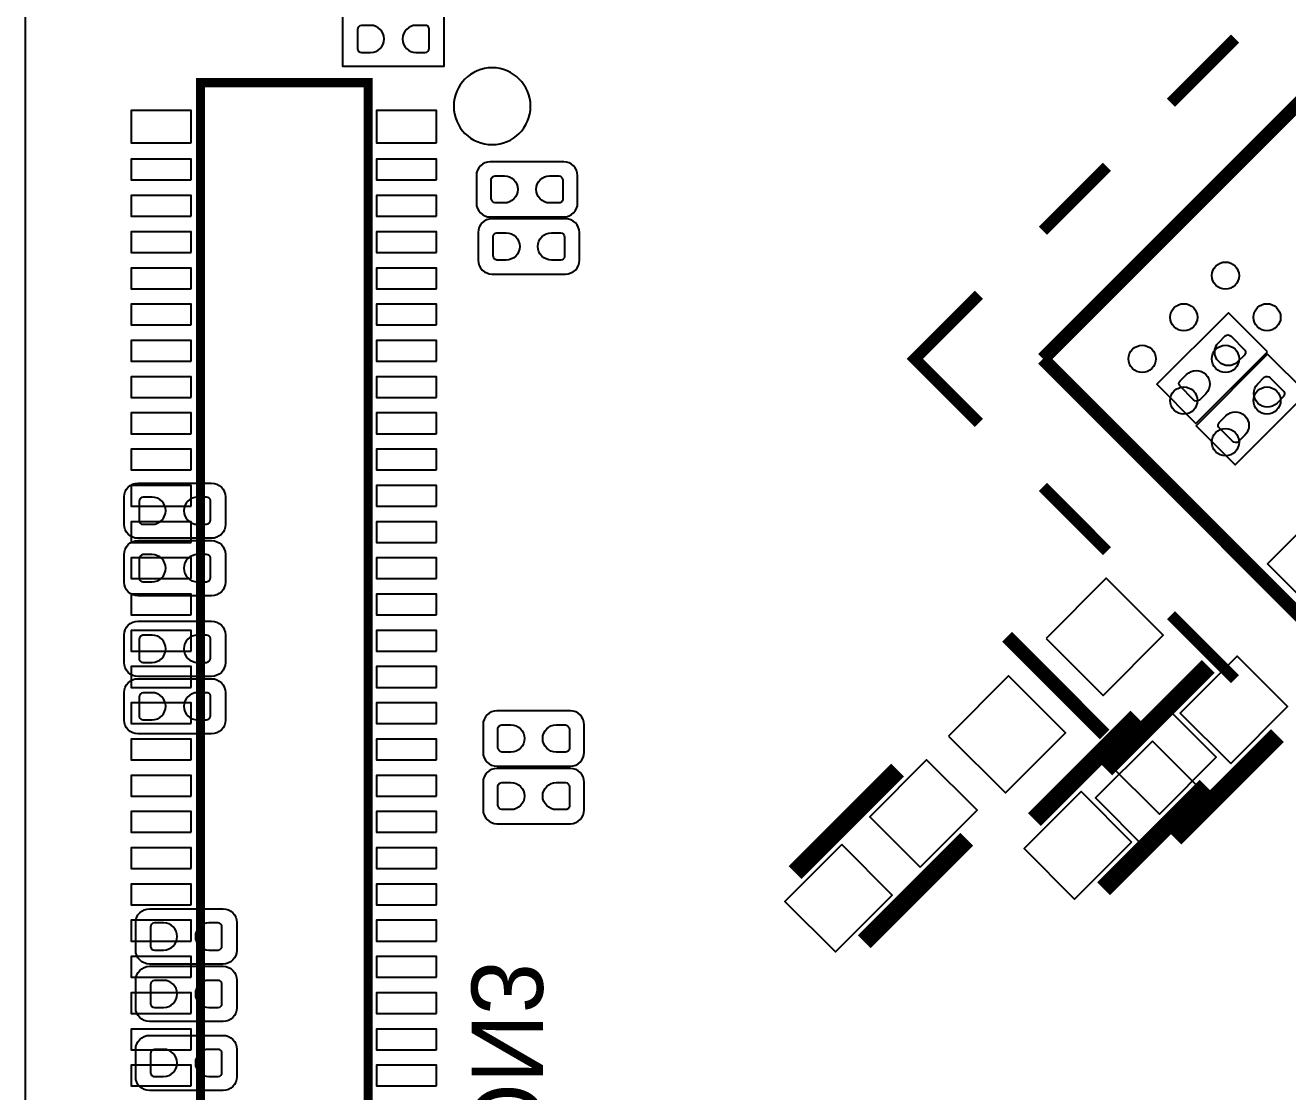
# Model space of a CAD drawing. Extents: x 0 to 69.8, y 0 to 65.
# Drawn here: x 0 to 13.94, y 22.8 to 34.57 of the extents above; entities that cross this region are included whole.
import ezdxf

# ---------------------------------------------------------------- set-up
doc = ezdxf.new("R2010")
doc.units = 0
for name, color, linetype in [('BG_OUTLINE', 254, 'CONTINUOUS'), ('PG_SILKSCREEN_BOTTOM', 12, 'CONTINUOUS'), ('PG_SILKSCREEN_TOP', 254, 'CONTINUOUS'), ('PIN_BOTTOM', 1, 'CONTINUOUS'), ('PIN_TOP', 110, 'CONTINUOUS')]:
    doc.layers.add(name, color=color, linetype=linetype)

msp = doc.modelspace()

# ---------------------------------------------------------------- linework, layer by layer
at = {"layer": 'BG_OUTLINE'}
msp.add_lwpolyline([(2.999994, 0), (51.999998, 0, 0.414213), (54.999992, 2.999994), (54.999992, 62.000003, 0.414213), (51.999998, 64.999997), (2.999994, 64.999997, 0.414213), (0, 62.000003), (0, 2.999994, 0.414212)], format="xyb", close=True, dxfattribs=at)
at = {"layer": 'PG_SILKSCREEN_BOTTOM'}
msp.add_lwpolyline([(5.579288, 33.674609, 1), (4.730712, 33.674591, 1)], format="xyb", close=True, dxfattribs=at)
for points, const_width in [([(1.934997, 33.934603), (1.934997, 12.414606), (3.785006, 12.414606), (3.785006, 33.934603), (1.934997, 33.934603)], 0.1), ([(10.84039, 27.81841), (11.91801, 26.74079)], 0.1524), ([(13.061645, 27.490522), (11.930278, 26.359155)], 0.2), ([(13.825322, 26.726845), (12.693955, 25.595478)], 0.2), ([(9.632645, 26.347522), (8.501278, 25.216155)], 0.2), ([(10.396322, 25.583845), (9.264955, 24.452478)], 0.2)]:
    msp.add_lwpolyline(points, dxfattribs=dict(at, const_width=const_width))
for points in [[(5.616194, 32.452208), (5.946394, 32.452208, 0.414232), (6.098794, 32.604608), (6.098794, 32.909408, 0.41421), (5.946394, 33.061808), (5.133594, 33.061808, 0.414195), (4.981194, 32.909408), (4.981194, 32.604608, 0.414217), (5.133594, 32.452208), (5.717794, 32.452208)], [(5.636209, 31.822212), (5.966409, 31.822212, 0.414217), (6.118809, 31.974612), (6.118809, 32.279412, 0.414186), (5.966409, 32.431812), (5.153609, 32.431812, 0.41421), (5.001209, 32.279412), (5.001209, 31.974612, 0.414241), (5.153609, 31.822212), (5.737809, 31.822212)], [(5.689422, 26.390498), (6.019622, 26.390498, 0.414229), (6.172022, 26.542898), (6.172022, 26.847698, 0.414228), (6.019622, 27.000098), (5.206822, 27.000098, 0.414198), (5.054422, 26.847698), (5.054422, 26.542898, 0.414199), (5.206822, 26.390498), (5.791022, 26.390498)], [(5.689473, 25.755498), (6.019673, 25.755498, 0.414195), (6.172073, 25.907898), (6.172073, 26.212698, 0.414224), (6.019673, 26.365098), (5.206873, 26.365098, 0.414232), (5.054473, 26.212698), (5.054473, 25.907898, 0.414204), (5.206873, 25.755498), (5.791073, 25.755498)]]:
    msp.add_lwpolyline(points, format="xyb", dxfattribs=at)
for points in [[(13.717067, 30.964327), (13.286003, 31.395391), (12.495733, 30.60512), (12.92672, 30.174006), (13.717067, 30.964327)], [(14.148943, 30.507102), (13.717829, 30.938216), (12.927533, 30.147895), (13.358647, 29.716806), (14.148943, 30.507102)], [(14.936267, 28.983254), (14.505153, 29.414241), (13.714959, 28.623946), (14.145971, 28.192933), (14.936267, 28.983254)]]:
    msp.add_lwpolyline(points, dxfattribs=at)
at = {"layer": 'PG_SILKSCREEN_TOP'}
for points, const_width in [([(11.236503, 30.885511), (27.499996, 47.149004)], 0.150089), ([(13.357809, 34.421089), (12.650699, 33.713903)], 0.127), ([(11.943588, 33.006792), (11.236503, 32.299707)], 0.127), ([(10.529392, 30.1784), (9.822307, 30.885511), (10.529392, 31.592596)], 0.127), ([(27.499996, 14.622094), (11.236503, 30.885511)], 0.150089), ([(11.943588, 28.764205), (11.236503, 29.47129)], 0.127), ([(13.357809, 27.350009), (12.650699, 28.057094)], 0.127), ([(11.142878, 25.800355), (12.274245, 26.931722)], 0.2), ([(11.906555, 25.036678), (13.037922, 26.168045)], 0.2)]:
    msp.add_lwpolyline(points, dxfattribs=dict(at, const_width=const_width))
msp.add_lwpolyline([(4.6228, 34.7218), (4.6228, 34.1122), (3.5052, 34.1122), (3.5052, 34.7218), (4.6228, 34.7218)], dxfattribs=at)
for points in [[(1.7272, 29.5148), (2.0574, 29.5148, -0.414195), (2.2098, 29.3624), (2.2098, 29.0576, -0.414225), (2.0574, 28.9052), (1.2446, 28.9052, -0.414233), (1.0922, 29.0576), (1.0922, 29.3624, -0.414202), (1.2446, 29.5148), (1.8288, 29.5148)], [(1.7272, 28.8798), (2.0574, 28.8798, -0.414206), (2.2098, 28.7274), (2.2098, 28.4226, -0.414191), (2.0574, 28.2702), (1.2446, 28.2702, -0.414221), (1.0922, 28.4226), (1.0922, 28.7274, -0.414236), (1.2446, 28.8798), (1.8288, 28.8798)], [(1.7272, 27.9908), (2.0574, 27.9908, -0.414207), (2.2098, 27.8384), (2.2098, 27.5336, -0.414206), (2.0574, 27.3812), (1.2446, 27.3812, -0.41422), (1.0922, 27.5336), (1.0922, 27.8384, -0.414221), (1.2446, 27.9908), (1.8288, 27.9908)], [(1.7272, 27.3558), (2.0574, 27.3558, -0.414203), (2.2098, 27.2034), (2.2098, 26.8986, -0.414215), (2.0574, 26.7462), (1.2446, 26.7462, -0.414224), (1.0922, 26.8986), (1.0922, 27.2034, -0.414212), (1.2446, 27.3558), (1.8288, 27.3558)], [(1.8542, 24.8158), (2.1844, 24.8158, -0.414211), (2.3368, 24.6634), (2.3368, 24.3586, -0.41419), (2.1844, 24.2062), (1.3716, 24.2062, -0.414216), (1.2192, 24.3586), (1.2192, 24.6634, -0.414237), (1.3716, 24.8158), (1.9558, 24.8158)], [(1.8542, 24.1808), (2.1844, 24.1808, -0.414234), (2.3368, 24.0284), (2.3368, 23.7236, -0.414226), (2.1844, 23.5712), (1.3716, 23.5712, -0.414193), (1.2192, 23.7236), (1.2192, 24.0284, -0.414202), (1.3716, 24.1808), (1.9558, 24.1808)], [(1.8542, 23.4188), (2.1844, 23.4188, -0.414207), (2.3368, 23.2664), (2.3368, 22.9616, -0.414239), (2.1844, 22.8092), (1.3716, 22.8092, -0.41422), (1.2192, 22.9616), (1.2192, 23.2664, -0.414188), (1.3716, 23.4188), (1.9558, 23.4188)]]:
    msp.add_lwpolyline(points, format="xyb", dxfattribs=at)
at = {"layer": 'PIN_BOTTOM'}
for points in [[(1.830222, 33.271816), (1.830222, 33.627416), (1.169822, 33.627416), (1.169822, 33.271816)], [(4.540199, 33.271816), (4.540199, 33.627416), (3.879799, 33.627416), (3.879799, 33.271816)], [(1.830222, 32.86031), (1.830222, 33.08891), (1.169822, 33.08891), (1.169822, 32.86031)], [(4.540199, 32.86031), (4.540199, 33.08891), (3.879799, 33.08891), (3.879799, 32.86031)], [(1.830222, 32.460311), (1.830222, 32.688911), (1.169822, 32.688911), (1.169822, 32.460311)], [(4.540199, 32.460311), (4.540199, 32.688911), (3.879799, 32.688911), (3.879799, 32.460311)], [(1.830222, 32.060312), (1.830222, 32.288912), (1.169822, 32.288912), (1.169822, 32.060312)], [(4.540199, 32.060312), (4.540199, 32.288912), (3.879799, 32.288912), (3.879799, 32.060312)], [(1.830222, 31.660313), (1.830222, 31.888913), (1.169822, 31.888913), (1.169822, 31.660313)], [(4.540199, 31.660313), (4.540199, 31.888913), (3.879799, 31.888913), (3.879799, 31.660313)], [(1.830222, 31.260313), (1.830222, 31.488913), (1.169822, 31.488913), (1.169822, 31.260313)], [(4.540199, 31.260313), (4.540199, 31.488913), (3.879799, 31.488913), (3.879799, 31.260313)], [(1.830222, 30.860314), (1.830222, 31.088914), (1.169822, 31.088914), (1.169822, 30.860314)], [(4.540199, 30.860314), (4.540199, 31.088914), (3.879799, 31.088914), (3.879799, 30.860314)], [(1.830222, 30.460315), (1.830222, 30.688915), (1.169822, 30.688915), (1.169822, 30.460315)], [(4.540199, 30.460315), (4.540199, 30.688915), (3.879799, 30.688915), (3.879799, 30.460315)], [(1.830222, 30.060316), (1.830222, 30.288916), (1.169822, 30.288916), (1.169822, 30.060316)], [(4.540199, 30.060316), (4.540199, 30.288916), (3.879799, 30.288916), (3.879799, 30.060316)], [(1.830222, 29.660317), (1.830222, 29.888917), (1.169822, 29.888917), (1.169822, 29.660317)], [(4.540199, 29.660317), (4.540199, 29.888917), (3.879799, 29.888917), (3.879799, 29.660317)], [(1.830222, 29.260292), (1.830222, 29.488892), (1.169822, 29.488892), (1.169822, 29.260292)], [(4.540199, 29.260292), (4.540199, 29.488892), (3.879799, 29.488892), (3.879799, 29.260292)], [(1.830222, 28.860293), (1.830222, 29.088893), (1.169822, 29.088893), (1.169822, 28.860293)], [(4.540199, 28.860293), (4.540199, 29.088893), (3.879799, 29.088893), (3.879799, 28.860293)], [(1.830222, 28.460294), (1.830222, 28.688894), (1.169822, 28.688894), (1.169822, 28.460294)], [(4.540199, 28.460294), (4.540199, 28.688894), (3.879799, 28.688894), (3.879799, 28.460294)], [(11.271432, 27.80045), (11.90005, 27.171832), (12.564589, 27.836371), (11.935971, 28.464989)], [(1.830222, 28.060294), (1.830222, 28.288894), (1.169822, 28.288894), (1.169822, 28.060294)], [(4.540199, 28.060294), (4.540199, 28.288894), (3.879799, 28.288894), (3.879799, 28.060294)], [(1.830222, 27.660295), (1.830222, 27.888895), (1.169822, 27.888895), (1.169822, 27.660295)], [(4.540199, 27.660295), (4.540199, 27.888895), (3.879799, 27.888895), (3.879799, 27.660295)], [(13.309976, 26.4184), (13.938594, 27.047018), (13.381818, 27.603794), (12.7532, 26.975176)], [(1.830222, 27.260296), (1.830222, 27.488896), (1.169822, 27.488896), (1.169822, 27.260296)], [(4.540199, 27.260296), (4.540199, 27.488896), (3.879799, 27.488896), (3.879799, 27.260296)], [(10.193811, 26.722829), (10.822429, 26.094211), (11.486968, 26.75875), (10.85835, 27.387368)], [(1.830222, 26.860297), (1.830222, 27.088897), (1.169822, 27.088897), (1.169822, 26.860297)], [(4.540199, 26.860297), (4.540199, 27.088897), (3.879799, 27.088897), (3.879799, 26.860297)], [(1.830222, 26.460298), (1.830222, 26.688898), (1.169822, 26.688898), (1.169822, 26.460298)], [(4.540199, 26.460298), (4.540199, 26.688898), (3.879799, 26.688898), (3.879799, 26.460298)], [(12.445624, 26.6676), (11.817006, 26.038982), (12.373782, 25.482206), (13.0024, 26.110824)], [(9.880976, 25.2754), (10.509594, 25.904018), (9.952818, 26.460794), (9.3242, 25.832176)], [(1.830222, 26.060298), (1.830222, 26.288898), (1.169822, 26.288898), (1.169822, 26.060298)], [(4.540199, 26.060298), (4.540199, 26.288898), (3.879799, 26.288898), (3.879799, 26.060298)], [(1.830222, 25.660299), (1.830222, 25.888899), (1.169822, 25.888899), (1.169822, 25.660299)], [(4.540199, 25.660299), (4.540199, 25.888899), (3.879799, 25.888899), (3.879799, 25.660299)], [(9.016624, 25.5246), (8.388006, 24.895982), (8.944782, 24.339206), (9.5734, 24.967824)], [(1.830222, 25.2603), (1.830222, 25.4889), (1.169822, 25.4889), (1.169822, 25.2603)], [(4.540199, 25.2603), (4.540199, 25.4889), (3.879799, 25.4889), (3.879799, 25.2603)], [(1.830222, 24.860301), (1.830222, 25.088901), (1.169822, 25.088901), (1.169822, 24.860301)], [(4.540199, 24.860301), (4.540199, 25.088901), (3.879799, 25.088901), (3.879799, 24.860301)], [(1.830222, 24.460302), (1.830222, 24.688902), (1.169822, 24.688902), (1.169822, 24.460302)], [(4.540199, 24.460302), (4.540199, 24.688902), (3.879799, 24.688902), (3.879799, 24.460302)], [(1.830222, 24.060302), (1.830222, 24.288902), (1.169822, 24.288902), (1.169822, 24.060302)], [(4.540199, 24.060302), (4.540199, 24.288902), (3.879799, 24.288902), (3.879799, 24.060302)], [(1.830222, 23.660303), (1.830222, 23.888903), (1.169822, 23.888903), (1.169822, 23.660303)], [(4.540199, 23.660303), (4.540199, 23.888903), (3.879799, 23.888903), (3.879799, 23.660303)], [(1.830222, 23.260304), (1.830222, 23.488904), (1.169822, 23.488904), (1.169822, 23.260304)], [(4.540199, 23.260304), (4.540199, 23.488904), (3.879799, 23.488904), (3.879799, 23.260304)], [(1.830222, 22.860305), (1.830222, 23.088905), (1.169822, 23.088905), (1.169822, 22.860305)], [(4.540199, 22.860305), (4.540199, 23.088905), (3.879799, 23.088905), (3.879799, 22.860305)]]:
    msp.add_lwpolyline(points, close=True, dxfattribs=at)
for points in [[(5.289804, 32.60692), (5.188204, 32.60692, -0.376179), (5.14571, 32.655408), (5.14571, 32.871308, -0.366061), (5.188204, 32.907097), (5.289804, 32.907097, -0.999182)], [(5.790184, 32.907097), (5.891784, 32.907097, -0.376179), (5.934278, 32.858608), (5.934278, 32.642708, -0.366061), (5.891784, 32.60692), (5.790184, 32.60692, -0.999182)], [(5.309819, 31.976924), (5.208219, 31.976924, -0.376179), (5.165725, 32.025412), (5.165725, 32.241312, -0.366061), (5.208219, 32.277101), (5.309819, 32.277101, -0.999182)], [(5.810199, 32.277101), (5.911799, 32.277101, -0.376179), (5.954293, 32.228612), (5.954293, 32.012712, -0.366061), (5.911799, 31.976924), (5.810199, 31.976924, -0.999182)], [(13.17719, 31.067781), (13.249046, 31.139613, -0.376089), (13.313359, 31.135371), (13.466039, 30.982717, -0.366021), (13.461289, 30.92737), (13.389458, 30.855514, -0.999197)], [(13.03561, 30.501666), (12.963754, 30.429835, -0.376089), (12.899441, 30.434077), (12.746761, 30.586731, -0.366021), (12.751511, 30.642077), (12.823342, 30.713934, -0.999197)], [(13.609041, 30.610556), (13.680897, 30.682387, -0.376089), (13.74521, 30.678145), (13.897889, 30.525491, -0.366021), (13.89314, 30.470145), (13.821308, 30.398288, -0.999197)], [(13.467461, 30.044441), (13.395604, 29.97261, -0.376089), (13.331292, 29.976851), (13.178612, 30.129505, -0.366021), (13.183362, 30.184852), (13.255193, 30.256709, -0.999197)], [(5.363032, 26.54521), (5.261432, 26.54521, -0.376179), (5.218938, 26.593698), (5.218938, 26.809598, -0.366061), (5.261432, 26.845387), (5.363032, 26.845387, -0.999182)], [(5.863412, 26.845387), (5.965012, 26.845387, -0.376179), (6.007506, 26.796898), (6.007506, 26.580998, -0.366061), (5.965012, 26.54521), (5.863412, 26.54521, -0.999182)], [(5.363083, 25.91021), (5.261483, 25.91021, -0.376179), (5.218989, 25.958698), (5.218989, 26.174598, -0.366061), (5.261483, 26.210387), (5.363083, 26.210387, -0.999182)], [(5.863463, 26.210387), (5.965063, 26.210387, -0.376179), (6.007557, 26.161898), (6.007557, 25.945998, -0.366061), (5.965063, 25.91021), (5.863463, 25.91021, -0.999182)]]:
    msp.add_lwpolyline(points, format="xyb", close=True, dxfattribs=at)
at = {"layer": 'PIN_TOP'}
for points in [[(3.81381, 34.567089), (3.71221, 34.567089, 0.376179), (3.669716, 34.5186), (3.669716, 34.3027, 0.366061), (3.71221, 34.266911), (3.81381, 34.266911, 0.999182)], [(4.31419, 34.266911), (4.41579, 34.266911, 0.376179), (4.458284, 34.3154), (4.458284, 34.5313, 0.366061), (4.41579, 34.567089), (4.31419, 34.567089, 0.999182)], [(1.40081, 29.360089), (1.29921, 29.360089, 0.376179), (1.256716, 29.3116), (1.256716, 29.0957, 0.366061), (1.29921, 29.059911), (1.40081, 29.059911, 0.999182)], [(1.90119, 29.059911), (2.00279, 29.059911, 0.376179), (2.045284, 29.1084), (2.045284, 29.3243, 0.366061), (2.00279, 29.360089), (1.90119, 29.360089, 0.999182)], [(1.40081, 28.725089), (1.29921, 28.725089, 0.376179), (1.256716, 28.6766), (1.256716, 28.4607, 0.366061), (1.29921, 28.424911), (1.40081, 28.424911, 0.999182)], [(1.90119, 28.424911), (2.00279, 28.424911, 0.376179), (2.045284, 28.4734), (2.045284, 28.6893, 0.366061), (2.00279, 28.725089), (1.90119, 28.725089, 0.999182)], [(1.40081, 27.836089), (1.29921, 27.836089, 0.376179), (1.256716, 27.7876), (1.256716, 27.5717, 0.366061), (1.29921, 27.535911), (1.40081, 27.535911, 0.999182)], [(1.90119, 27.535911), (2.00279, 27.535911, 0.376179), (2.045284, 27.5844), (2.045284, 27.8003, 0.366061), (2.00279, 27.836089), (1.90119, 27.836089, 0.999182)], [(1.40081, 27.201089), (1.29921, 27.201089, 0.376179), (1.256716, 27.1526), (1.256716, 26.9367, 0.366061), (1.29921, 26.900911), (1.40081, 26.900911, 0.999182)], [(1.90119, 26.900911), (2.00279, 26.900911, 0.376179), (2.045284, 26.9494), (2.045284, 27.1653, 0.366061), (2.00279, 27.201089), (1.90119, 27.201089, 0.999182)], [(1.52781, 24.661089), (1.42621, 24.661089, 0.376179), (1.383716, 24.6126), (1.383716, 24.3967, 0.366061), (1.42621, 24.360911), (1.52781, 24.360911, 0.999182)], [(2.02819, 24.360911), (2.12979, 24.360911, 0.376179), (2.172284, 24.4094), (2.172284, 24.6253, 0.366061), (2.12979, 24.661089), (2.02819, 24.661089, 0.999182)], [(1.52781, 24.026089), (1.42621, 24.026089, 0.376179), (1.383716, 23.9776), (1.383716, 23.7617, 0.366061), (1.42621, 23.725911), (1.52781, 23.725911, 0.999182)], [(2.02819, 23.725911), (2.12979, 23.725911, 0.376179), (2.172284, 23.7744), (2.172284, 23.9903, 0.366061), (2.12979, 24.026089), (2.02819, 24.026089, 0.999182)], [(1.52781, 23.264089), (1.42621, 23.264089, 0.376179), (1.383716, 23.2156), (1.383716, 22.9997, 0.366061), (1.42621, 22.963911), (1.52781, 22.963911, 0.999182)], [(2.02819, 22.963911), (2.12979, 22.963911, 0.376179), (2.172284, 23.0124), (2.172284, 23.2283, 0.366061), (2.12979, 23.264089), (2.02819, 23.264089, 0.999182)]]:
    msp.add_lwpolyline(points, format="xyb", close=True, dxfattribs=at)
for points in [[(11.9658, 26.416376), (12.594418, 27.044994), (13.151194, 26.488218), (12.522576, 25.8596)], [(12.215, 25.552024), (11.586382, 24.923406), (11.029606, 25.480182), (11.658224, 26.1088)]]:
    msp.add_lwpolyline(points, close=True, dxfattribs=at)
for centre in [(13.251713, 31.804686), (12.792126, 31.345073), (13.711276, 31.345124), (12.332564, 30.885511), (13.251663, 30.885511), (12.792126, 30.425949), (13.711276, 30.425898), (13.251713, 29.966336)]:
    msp.add_circle(centre, 0.15, dxfattribs=at)

# ---------------------------------------------------------------- texts
at = {"layer": 'PG_SILKSCREEN_BOTTOM', "text_generation_flag": 2}
msp.add_text('CON3', height=0.7874, rotation=270, dxfattribs=at).set_placement((4.9276, 21.3106))

doc.saveas('drawing.dxf')
